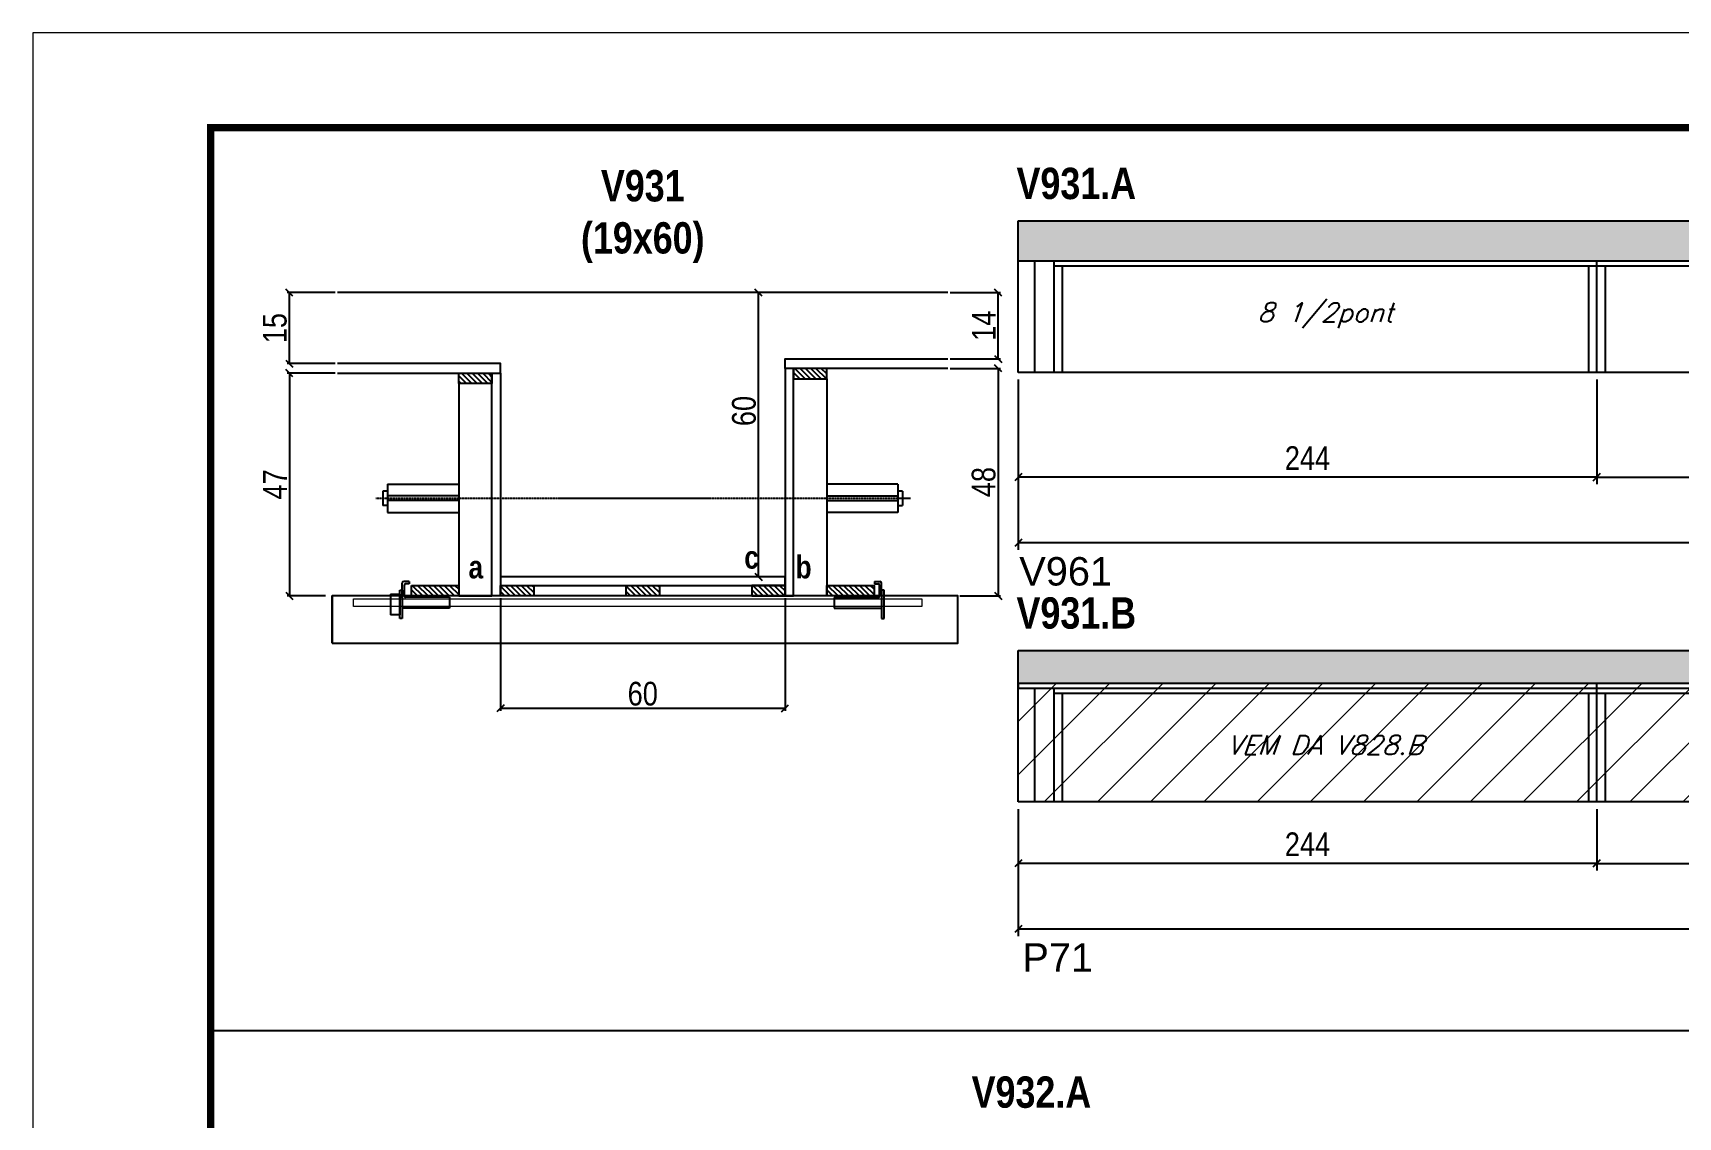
# Model space of a CAD drawing. Extents: x 3309 to 9563, y -2522 to 14608.
# Drawn here: x 3309 to 4003, y 8407 to 8865 of the extents above; entities that cross this region are included whole.
import ezdxf

# ---------------------------------------------------------------- set-up
doc = ezdxf.new("R2010")
doc.units = 0
doc.linetypes.add('DASHED', pattern=[0.75, 0.5, -0.25])
doc.linetypes.add('HIDDEN', pattern=[0.375, 0.25, -0.125])
for name, color, linetype in [('5', 5, 'Continuous'), ('barrote', 251, 'Continuous'), ('COTA', 241, 'Continuous'), ('detalhes', 4, 'Continuous'), ('NOMENCLATURA', 7, 'Continuous'), ('Painéis', 200, 'Continuous'), ('presilha', 1, 'Continuous'), ('SARR_2.2x10', 60, 'Continuous'), ('SARR_2.2x7', 40, 'Continuous'), ('SARR_3.5x7', 81, 'Continuous'), ('TENSOR', 3, 'Continuous'), ('texto', 7, 'Continuous')]:
    doc.layers.add(name, color=color, linetype=linetype)
for name, color, linetype, lineweight in [('CONCRETO', 251, 'Continuous', 25), ('Folhas', 255, 'Continuous', 9), ('Hachura', 251, 'Continuous', 9), ('SARRAFO DE PRESSAO', 251, 'DASHED', 9), ('SCO-___-LAJ', 2, 'Continuous', 0)]:
    doc.layers.add(name, color=color, linetype=linetype, lineweight=lineweight)
doc.styles.add('COTA TECNICA', font='techl___.ttf', dxfattribs={"height": 10})
doc.styles.add('COTA TECNICA 2X', font='techl___.ttf', dxfattribs={"height": 10})
doc.styles.add('Romans', font='romans.shx')
doc.styles.get("Standard").update_dxf_attribs({"font": 'arial.ttf'})
doc.styles.add('TECNICA', font='techb___.ttf', dxfattribs={"height": 10})
doc.dimstyles.new('PAINEL', dxfattribs={"dimtxt": 10, "dimasz": 3, "dimexe": 3, "dimexo": 3, "dimgap": 3, "dimtad": 1, "dimdec": 1, "dimzin": 12, "dimdsep": 46, "dimtxsty": 'COTA TECNICA', "dimblk1": 'OBLIQUE', "dimblk2": 'OBLIQUE', "dimsah": 1, "dimcen": 0.9, "dimclrd": 4, "dimclre": 4, "dimclrt": 240, "dimadec": 1, "dimazin": 3, "dimtfac": 1, "dimtdec": 1, "dimtmove": 0, "dimatfit": 3, "dimfxl": 1, "dimtolj": 1, "dimtzin": 12, "dimarcsym": 0})
doc.dimstyles.new('SECAO', dxfattribs={"dimscale": 0.333333, "dimtxt": 5, "dimasz": 9, "dimexe": 3, "dimexo": 3, "dimgap": 3, "dimtad": 1, "dimdec": 1, "dimlfac": 0.5, "dimzin": 12, "dimdsep": 46, "dimtxsty": 'COTA TECNICA 2X', "dimblk1": 'OBLIQUE', "dimblk2": 'OBLIQUE', "dimsah": 1, "dimcen": 0.9, "dimclrd": 4, "dimclre": 4, "dimclrt": 240, "dimadec": 1, "dimazin": 3, "dimtfac": 1, "dimtdec": 1, "dimtmove": 0, "dimatfit": 3, "dimfxl": 1, "dimtolj": 1, "dimtzin": 12, "dimarcsym": 0})

# ---------------------------------------------------------------- blocks, each defined once
blk = doc.blocks.new('9999999999')
at = {"layer": 'Folhas'}
blk.add_lwpolyline([(98138.98, 34190.21), (99623.98, 34190.21), (99623.98, 35240.21), (98138.98, 35240.21)], close=True, dxfattribs=at)
at = {"layer": 'Folhas', "color": 30, "const_width": 3}
blk.add_lwpolyline([(98213.98, 34230.21), (99583.98, 34230.21), (99583.98, 35200.21), (98213.98, 35200.21)], close=True, dxfattribs=at)
blk = doc.blocks.new('PRESILHA METÁLICA 1')
at = {"layer": 'presilha'}
for p, q in [((12, 21), (8.6, 21)), ((12, 21), (12, 19.5)), ((0, 13), (6, 13)), ((0, 13), (0, 0)), ((6, 15.5), (7.5, 15.5)), ((6, -2.5), (6, 15.5)), ((6, 13), (6, 0)), ((7.5, 10.6), (7.5, 19.9)), ((7.5, 15.5), (7.5, -2.5)), ((9, 11.6), (9, 18.9)), ((12, 19.5), (9.6, 19.5)), ((37.5, 11), (9.6, 11)), ((37.5, 11), (37.5, 4.1)), ((6, 0), (0, 0)), ((37.5, 4.1), (7.5, 4.1)), ((7.5, -2.5), (6, -2.5))]:
    blk.add_line(p, q, dxfattribs=at)
for centre, radius, start, end in [((8.6, 19.9), 1.14, 90, 180), ((9.6, 18.9), 0.57, 90, 180), ((9.6, 11.6), 0.57, 180, 270)]:
    blk.add_arc(centre, radius, start, end, dxfattribs=at)
blk = doc.blocks.new('PRESILHA METÁLICA 2')
at = {"layer": 'presilha'}
for p, q in [((-5.2, 23.5), (-5.2, 22)), ((-5.2, 23.5), (-1.9, 23.5)), ((-5.2, 22), (-2.8, 22)), ((-2.2, 14.1), (-2.2, 21.4)), ((-0.8, 14.6), (-0.8, 22.4)), ((-30.8, 13.5), (-30.8, 6.6)), ((-30.8, 13.5), (-2.8, 13.5)), ((0.8, 18), (-0.8, 18)), ((-0.8, 18), (-0.8, 0)), ((0.8, 0), (0.8, 18)), ((-30.8, 6.6), (-0.8, 6.6)), ((-0.8, 0), (0.8, 0))]:
    blk.add_line(p, q, dxfattribs=at)
for centre, radius, start, end in [((-2.8, 21.4), 0.57, 0, 90), ((-1.9, 22.4), 1.14, 0, 90), ((-2.8, 14.1), 0.57, 270, 0)]:
    blk.add_arc(centre, radius, start, end, dxfattribs=at)
blk = doc.blocks.new('_Oblique')
at = {"color": 0, "linetype": 'ByBlock', "lineweight": -2}
blk.add_line((-0.5, -0.5), (0.5, 0.5), dxfattribs=at)
blk = doc.blocks.new('*D1917')
at = {"layer": 'COTA', "color": 4, "lineweight": -2, "transparency": 16777216}
for p, q in [((3436.9, 8721.38), (3416.55, 8721.38)), ((3417.55, 8721.38), (3417.55, 8627.38)), ((3432.78, 8627.38), (3416.55, 8627.38))]:
    blk.add_line(p, q, dxfattribs=at)
at = {"layer": 'Defpoints', "color": 0, "transparency": 16777216}
for p in [(3437.9, 8721.38), (3417.55, 8627.38), (3433.78, 8627.38)]:
    blk.add_point(p, dxfattribs=at)
at = {"layer": 'COTA', "color": 4, "lineweight": -2, "transparency": 16777216, "xscale": 3, "yscale": 3, "zscale": 3}
for p, rotation in [((3417.55, 8721.38), 90), ((3417.55, 8627.38), 270)]:
    blk.add_blockref('_Oblique', p, dxfattribs=dict(at, rotation=rotation))
at = {"layer": 'COTA', "color": 240, "transparency": 16777216, "insert": (3411.48, 8674.38), "char_height": 10, "attachment_point": 5, "rotation": 90, "style": 'COTA TECNICA 2X'}
blk.add_mtext('\\A1;47', dxfattribs=at)
blk = doc.blocks.new('*D1918')
at = {"layer": 'COTA', "color": 4, "lineweight": -2, "transparency": 16777216}
for p, q in [((3696.29, 8723.38), (3717.51, 8723.38)), ((3716.51, 8723.38), (3716.51, 8627.38)), ((3700.41, 8627.38), (3717.51, 8627.38))]:
    blk.add_line(p, q, dxfattribs=at)
at = {"layer": 'Defpoints', "color": 0, "transparency": 16777216}
for p in [(3695.29, 8723.38), (3699.41, 8627.38), (3716.51, 8627.38)]:
    blk.add_point(p, dxfattribs=at)
at = {"layer": 'COTA', "color": 4, "lineweight": -2, "transparency": 16777216, "xscale": 3, "yscale": 3, "zscale": 3}
for p, rotation in [((3716.51, 8723.38), 90), ((3716.51, 8627.38), 270)]:
    blk.add_blockref('_Oblique', p, dxfattribs=dict(at, rotation=rotation))
at = {"layer": 'COTA', "color": 240, "transparency": 16777216, "insert": (3710.42, 8675.38), "char_height": 10, "attachment_point": 5, "rotation": 90, "style": 'COTA TECNICA 2X'}
blk.add_mtext('\\A1;48', dxfattribs=at)
blk = doc.blocks.new('*D1919')
at = {"layer": 'COTA', "color": 4, "lineweight": -2, "transparency": 16777216}
for p, q in [((3625.6, 8755.38), (3614.42, 8755.38)), ((3615.42, 8635.38), (3615.42, 8755.38)), ((3625.6, 8635.38), (3614.42, 8635.38))]:
    blk.add_line(p, q, dxfattribs=at)
at = {"layer": 'Defpoints', "color": 0, "transparency": 16777216}
for p in [(3615.42, 8755.38), (3626.6, 8755.38), (3626.6, 8635.38)]:
    blk.add_point(p, dxfattribs=at)
at = {"layer": 'COTA', "color": 4, "lineweight": -2, "transparency": 16777216, "xscale": 3, "yscale": 3, "zscale": 3}
for p, rotation in [((3615.42, 8755.38), 90), ((3615.42, 8635.38), 270)]:
    blk.add_blockref('_Oblique', p, dxfattribs=dict(at, rotation=rotation))
at = {"layer": 'COTA', "color": 240, "transparency": 16777216, "insert": (3609.32, 8705.38), "char_height": 10, "attachment_point": 5, "rotation": 90, "style": 'COTA TECNICA 2X'}
blk.add_mtext('\\A1;60', dxfattribs=at)
blk = doc.blocks.new('*D1920')
at = {"layer": 'COTA', "color": 4, "lineweight": -2, "transparency": 16777216}
for p, q in [((3696.29, 8755.38), (3717.51, 8755.38)), ((3716.51, 8727.38), (3716.51, 8755.38)), ((3696.29, 8727.38), (3717.51, 8727.38))]:
    blk.add_line(p, q, dxfattribs=at)
at = {"layer": 'Defpoints', "color": 0, "transparency": 16777216}
for p in [(3695.29, 8755.38), (3716.51, 8755.38), (3695.29, 8727.38)]:
    blk.add_point(p, dxfattribs=at)
at = {"layer": 'COTA', "color": 4, "lineweight": -2, "transparency": 16777216, "xscale": 3, "yscale": 3, "zscale": 3}
for p, rotation in [((3716.51, 8755.38), 90), ((3716.51, 8727.38), 270)]:
    blk.add_blockref('_Oblique', p, dxfattribs=dict(at, rotation=rotation))
at = {"layer": 'COTA', "color": 240, "transparency": 16777216, "insert": (3710.44, 8741.38), "char_height": 10, "attachment_point": 5, "rotation": 90, "style": 'COTA TECNICA 2X'}
blk.add_mtext('\\A1;14', dxfattribs=at)
blk = doc.blocks.new('*D1927')
at = {"layer": 'COTA', "color": 4, "lineweight": -2, "transparency": 16777216}
for p, q in [((3436.9, 8755.38), (3416.55, 8755.38)), ((3417.55, 8725.38), (3417.55, 8755.38)), ((3436.9, 8725.38), (3416.55, 8725.38))]:
    blk.add_line(p, q, dxfattribs=at)
at = {"layer": 'Defpoints', "color": 0, "transparency": 16777216}
for p in [(3417.55, 8755.38), (3437.9, 8755.38), (3437.9, 8725.38)]:
    blk.add_point(p, dxfattribs=at)
at = {"layer": 'COTA', "color": 4, "lineweight": -2, "transparency": 16777216, "xscale": 3, "yscale": 3, "zscale": 3}
for p, rotation in [((3417.55, 8755.38), 90), ((3417.55, 8725.38), 270)]:
    blk.add_blockref('_Oblique', p, dxfattribs=dict(at, rotation=rotation))
at = {"layer": 'COTA', "color": 240, "transparency": 16777216, "insert": (3411.44, 8740.38), "char_height": 10, "attachment_point": 5, "rotation": 90, "style": 'COTA TECNICA 2X'}
blk.add_mtext('\\A1;15', dxfattribs=at)
blk = doc.blocks.new('*D1926')
at = {"layer": 'COTA', "color": 4, "lineweight": -2, "transparency": 16777216}
for p, q in [((3506.6, 8626.38), (3506.6, 8578.9)), ((3626.6, 8626.38), (3626.6, 8578.9)), ((3506.6, 8579.9), (3626.6, 8579.9))]:
    blk.add_line(p, q, dxfattribs=at)
at = {"layer": 'Defpoints', "color": 0, "transparency": 16777216}
for p in [(3506.6, 8627.38), (3626.6, 8627.38), (3626.6, 8579.9)]:
    blk.add_point(p, dxfattribs=at)
at = {"layer": 'COTA', "color": 4, "lineweight": -2, "transparency": 16777216, "xscale": 3, "yscale": 3, "zscale": 3, "rotation": 180}
blk.add_blockref('_Oblique', (3506.6, 8579.9), dxfattribs=at)
at = {"layer": 'COTA', "color": 4, "lineweight": -2, "transparency": 16777216, "xscale": 3, "yscale": 3, "zscale": 3}
blk.add_blockref('_Oblique', (3626.6, 8579.9), dxfattribs=at)
at = {"layer": 'COTA', "color": 240, "transparency": 16777216, "insert": (3566.6, 8586.01), "char_height": 10, "attachment_point": 5, "style": 'COTA TECNICA 2X'}
blk.add_mtext('\\A1;60', dxfattribs=at)
blk = doc.blocks.new('*D1914')
at = {"layer": 'COTA', "color": 4, "linetype": 'ByBlock', "lineweight": -2, "transparency": 16777216}
for p, q in [((3724.97, 8718.68), (3724.97, 8674.45)), ((3968.97, 8718.68), (3968.97, 8674.45)), ((3968.97, 8677.45), (3724.97, 8677.45))]:
    blk.add_line(p, q, dxfattribs=at)
at = {"layer": 'Defpoints', "color": 0, "linetype": 'ByBlock', "transparency": 16777216}
for p in [(3724.97, 8721.68), (3968.97, 8721.68), (3724.97, 8677.45)]:
    blk.add_point(p, dxfattribs=at)
at = {"layer": 'COTA', "color": 4, "linetype": 'ByBlock', "lineweight": -2, "transparency": 16777216, "xscale": 3, "yscale": 3, "zscale": 3, "rotation": 180}
blk.add_blockref('_Oblique', (3724.97, 8677.45), dxfattribs=at)
at = {"layer": 'COTA', "color": 4, "linetype": 'ByBlock', "lineweight": -2, "transparency": 16777216, "xscale": 3, "yscale": 3, "zscale": 3}
blk.add_blockref('_Oblique', (3968.97, 8677.45), dxfattribs=at)
at = {"layer": 'COTA', "color": 240, "linetype": 'ByBlock', "transparency": 16777216, "insert": (3846.97, 8685.52), "char_height": 10, "attachment_point": 5, "style": 'COTA TECNICA'}
blk.add_mtext('\\A1;244', dxfattribs=at)
blk = doc.blocks.new('*D1922')
at = {"layer": 'COTA', "color": 4, "linetype": 'ByBlock', "lineweight": -2, "transparency": 16777216}
for p, q in [((3724.97, 8718.68), (3724.97, 8646.74)), ((4709.47, 8718.68), (4709.47, 8646.74)), ((4709.47, 8649.74), (3724.97, 8649.74))]:
    blk.add_line(p, q, dxfattribs=at)
at = {"layer": 'Defpoints', "color": 0, "linetype": 'ByBlock', "transparency": 16777216}
for p in [(3724.97, 8721.68), (4709.47, 8721.68), (3724.97, 8649.74)]:
    blk.add_point(p, dxfattribs=at)
at = {"layer": 'COTA', "color": 4, "linetype": 'ByBlock', "lineweight": -2, "transparency": 16777216, "xscale": 3, "yscale": 3, "zscale": 3, "rotation": 180}
blk.add_blockref('_Oblique', (3724.97, 8649.74), dxfattribs=at)
at = {"layer": 'COTA', "color": 4, "linetype": 'ByBlock', "lineweight": -2, "transparency": 16777216, "xscale": 3, "yscale": 3, "zscale": 3}
blk.add_blockref('_Oblique', (4709.47, 8649.74), dxfattribs=at)
at = {"layer": 'COTA', "color": 240, "linetype": 'ByBlock', "transparency": 16777216, "insert": (4217.22, 8657.88), "char_height": 10, "attachment_point": 5, "style": 'COTA TECNICA'}
blk.add_mtext('\\A1;984.5', dxfattribs=at)
blk = doc.blocks.new('*D1915')
at = {"layer": 'COTA', "color": 4, "lineweight": -2, "transparency": 16777216}
for p, q in [((3968.97, 8718.68), (3968.97, 8674.45)), ((4212.97, 8718.68), (4212.97, 8674.45)), ((3968.97, 8677.45), (4212.97, 8677.45))]:
    blk.add_line(p, q, dxfattribs=at)
at = {"layer": 'Defpoints', "color": 0, "transparency": 16777216}
for p in [(3968.97, 8721.68, 0), (4212.97, 8721.68, 0), (4212.97, 8677.45)]:
    blk.add_point(p, dxfattribs=at)
at = {"layer": 'COTA', "color": 4, "lineweight": -2, "transparency": 16777216, "xscale": 3, "yscale": 3, "zscale": 3, "rotation": 180}
blk.add_blockref('_Oblique', (3968.97, 8677.45), dxfattribs=at)
at = {"layer": 'COTA', "color": 4, "lineweight": -2, "transparency": 16777216, "xscale": 3, "yscale": 3, "zscale": 3}
blk.add_blockref('_Oblique', (4212.97, 8677.45), dxfattribs=at)
at = {"layer": 'COTA', "color": 240, "transparency": 16777216, "insert": (4090.97, 8685.52), "char_height": 10, "attachment_point": 5, "style": 'COTA TECNICA'}
blk.add_mtext('\\A1;244', dxfattribs=at)
blk = doc.blocks.new('*D1928')
at = {"layer": 'COTA', "color": 4, "linetype": 'ByBlock', "lineweight": -2, "transparency": 16777216}
for p, q in [((3724.97, 8537.36), (3724.97, 8511.44)), ((3968.97, 8537.36), (3968.97, 8511.44)), ((3968.97, 8514.44), (3724.97, 8514.44))]:
    blk.add_line(p, q, dxfattribs=at)
at = {"layer": 'Defpoints', "color": 0, "linetype": 'ByBlock', "transparency": 16777216}
for p in [(3724.97, 8540.36), (3968.97, 8540.36), (3724.97, 8514.44)]:
    blk.add_point(p, dxfattribs=at)
at = {"layer": 'COTA', "color": 4, "linetype": 'ByBlock', "lineweight": -2, "transparency": 16777216, "xscale": 3, "yscale": 3, "zscale": 3, "rotation": 180}
blk.add_blockref('_Oblique', (3724.97, 8514.44), dxfattribs=at)
at = {"layer": 'COTA', "color": 4, "linetype": 'ByBlock', "lineweight": -2, "transparency": 16777216, "xscale": 3, "yscale": 3, "zscale": 3}
blk.add_blockref('_Oblique', (3968.97, 8514.44), dxfattribs=at)
at = {"layer": 'COTA', "color": 240, "linetype": 'ByBlock', "transparency": 16777216, "insert": (3846.97, 8522.51), "char_height": 10, "attachment_point": 5, "style": 'COTA TECNICA'}
blk.add_mtext('\\A1;244', dxfattribs=at)
blk = doc.blocks.new('*D1931')
at = {"layer": 'COTA', "color": 4, "linetype": 'ByBlock', "lineweight": -2, "transparency": 16777216}
for p, q in [((3724.97, 8537.36), (3724.97, 8483.73)), ((4680.47, 8537.36), (4680.47, 8483.73)), ((4680.47, 8486.73), (3724.97, 8486.73))]:
    blk.add_line(p, q, dxfattribs=at)
at = {"layer": 'Defpoints', "color": 0, "linetype": 'ByBlock', "transparency": 16777216}
for p in [(3724.97, 8540.36), (4680.47, 8540.36), (3724.97, 8486.73)]:
    blk.add_point(p, dxfattribs=at)
at = {"layer": 'COTA', "color": 4, "linetype": 'ByBlock', "lineweight": -2, "transparency": 16777216, "xscale": 3, "yscale": 3, "zscale": 3, "rotation": 180}
blk.add_blockref('_Oblique', (3724.97, 8486.73), dxfattribs=at)
at = {"layer": 'COTA', "color": 4, "linetype": 'ByBlock', "lineweight": -2, "transparency": 16777216, "xscale": 3, "yscale": 3, "zscale": 3}
blk.add_blockref('_Oblique', (4680.47, 8486.73), dxfattribs=at)
at = {"layer": 'COTA', "color": 240, "linetype": 'ByBlock', "transparency": 16777216, "insert": (4202.72, 8494.87), "char_height": 10, "attachment_point": 5, "style": 'COTA TECNICA'}
blk.add_mtext('\\A1;955.5', dxfattribs=at)
blk = doc.blocks.new('*D1929')
at = {"layer": 'COTA', "color": 4, "lineweight": -2, "transparency": 16777216}
for p, q in [((3968.97, 8537.36), (3968.97, 8511.44)), ((4212.97, 8537.36), (4212.97, 8511.44)), ((3968.97, 8514.44), (4212.97, 8514.44))]:
    blk.add_line(p, q, dxfattribs=at)
at = {"layer": 'Defpoints', "color": 0, "transparency": 16777216}
for p in [(3968.97, 8540.36, 0), (4212.97, 8540.36, 0), (4212.97, 8514.44)]:
    blk.add_point(p, dxfattribs=at)
at = {"layer": 'COTA', "color": 4, "lineweight": -2, "transparency": 16777216, "xscale": 3, "yscale": 3, "zscale": 3, "rotation": 180}
blk.add_blockref('_Oblique', (3968.97, 8514.44), dxfattribs=at)
at = {"layer": 'COTA', "color": 4, "lineweight": -2, "transparency": 16777216, "xscale": 3, "yscale": 3, "zscale": 3}
blk.add_blockref('_Oblique', (4212.97, 8514.44), dxfattribs=at)
at = {"layer": 'COTA', "color": 240, "transparency": 16777216, "insert": (4090.97, 8522.51), "char_height": 10, "attachment_point": 5, "style": 'COTA TECNICA'}
blk.add_mtext('\\A1;244', dxfattribs=at)

msp = doc.modelspace()

# ---------------------------------------------------------------- hatches: boundary and pattern name
at = {"layer": 'COTA'}
h = msp.add_hatch(dxfattribs=at)
h.set_pattern_fill('AR-CONC', color=256, scale=0.03)
h.set_pattern_definition([(50, (-3201.7755, -4490.3298), (5.4655401, -0.4781726), [0.5715, -6.2865]), (355, (-3201.7755, -4490.33), (-1.0573026, 5.7317054), [0.4572, -5.0292175]), (100.451445, (-3201.32, -4490.3696), (4.4082374, 5.2535326), [0.4857003, -5.3427073]), (46.1842, (-3201.7755, -4488.806), (8.1323712, -1.2612698), [0.85725, -9.42975]), (96.63556, (-3201.098, -4488.911), (7.122124, 7.4227837), [0.7285507, -8.0140682]), (351.18415, (-3201.7755, -4488.806), (7.122124, 7.4227837), [0.685799, -7.543792]), (21, (-3201.0135, -4489.1868), (4.5484317, -3.067956), [0.5715, -6.2865]), (326, (-3201.0135, -4489.187), (1.8540609, 5.525639), [0.4572, -5.0292]), (71.451445, (-3200.6345, -4489.4424), (6.4024926, 2.457683), [0.4857003, -5.3426981]), (37.5, (-3201.7755, -4490.3298), (0.0926581, 2.53665117), [0, -4.96824, 0, -5.1054, 0, -5.04825]), (7.5, (-3201.7755, -4490.3298), (2.00458988, 3.00541724), [0, -2.91084, 0, -4.85394, 0, -1.92405]), (327.5, (-3203.4748, -4490.3298), (4.06771786, -0.17186232), [0, -1.905, 0, -5.9436, 0, -7.8867]), (317.5, (-3204.2368, -4490.3298), (4.44387544, 0.7627947), [0, -2.4765, 0, -3.94716, 0, -5.6007])])
h.paths.add_polyline_path([(3724.97, 8785.68), (3724.97, 8768.68), (4709.47, 8768.68), (4709.47, 8785.68)])
h = msp.add_hatch(dxfattribs=at)
h.set_pattern_fill('AR-CONC', color=256, scale=0.03)
h.set_pattern_definition([(50, (-3201.7755, -4671.6496), (5.4655401, -0.4781726), [0.5715, -6.2865]), (355, (-3201.7755, -4671.6496), (-1.0573026, 5.7317054), [0.4572, -5.0292175]), (100.451445, (-3201.32, -4671.6895), (4.4082374, 5.2535326), [0.4857003, -5.3427073]), (46.1842, (-3201.7755, -4670.1256), (8.1323712, -1.2612698), [0.85725, -9.42975]), (96.63556, (-3201.098, -4670.231), (7.122124, 7.4227837), [0.7285507, -8.0140682]), (351.18415, (-3201.7755, -4670.126), (7.122124, 7.4227837), [0.685799, -7.543792]), (21, (-3201.0135, -4670.5066), (4.5484317, -3.067956), [0.5715, -6.2865]), (326, (-3201.0135, -4670.5066), (1.8540609, 5.525639), [0.4572, -5.0292]), (71.451445, (-3200.6345, -4670.7623), (6.4024926, 2.457683), [0.4857003, -5.3426981]), (37.5, (-3201.7755, -4671.6496), (0.0926581, 2.53665117), [0, -4.96824, 0, -5.1054, 0, -5.04825]), (7.5, (-3201.7755, -4671.6496), (2.00458988, 3.00541724), [0, -2.91084, 0, -4.85394, 0, -1.92405]), (327.5, (-3203.4748, -4671.6496), (4.06771786, -0.17186232), [0, -1.905, 0, -5.9436, 0, -7.8867]), (317.5, (-3204.2368, -4671.6496), (4.44387544, 0.7627947), [0, -2.4765, 0, -3.94716, 0, -5.6007])])
h.paths.add_polyline_path([(3724.97, 8604.36), (3724.97, 8590.36), (4680.47, 8590.36), (4680.47, 8604.36)])
at = {"layer": 'Hachura', "linetype": 'ByBlock'}
h = msp.add_hatch(dxfattribs=at)
h.set_pattern_fill('ANSI31', color=256, scale=5)
h.paths.add_polyline_path([(3724.97, 8590.36), (3724.97, 8540.36), (3968.97, 8540.36), (3968.97, 8590.36)])
h.paths.add_polyline_path([(4212.97, 8540.36), (4212.97, 8590.36), (3968.97, 8590.36), (3968.97, 8540.36)])
h.paths.add_polyline_path([(4456.97, 8540.36), (4456.97, 8590.36), (4212.97, 8590.36), (4212.97, 8540.36)])
h.paths.add_polyline_path([(4680.47, 8540.36), (4680.47, 8590.36), (4456.97, 8590.36), (4456.97, 8540.36)])
at = {"layer": 'SARR_2.2x10'}
h = msp.add_hatch(dxfattribs=at)
h.set_pattern_fill('ANSI31', color=256, scale=0.5, angle=90)
h.set_pattern_definition([(135, (36662.5346, -114884.7946), (-1.122532015, -1.122532015), [])])
h.paths.add_polyline_path([(3469, 8631.78), (3469, 8627.38), (3489, 8627.38), (3489, 8631.78)])
h = msp.add_hatch(dxfattribs=at)
h.set_pattern_fill('ANSI31', color=256, scale=0.5, angle=90)
h.set_pattern_definition([(135, (36837.7346, -114884.7946), (-1.122532015, -1.122532015), [])])
h.paths.add_polyline_path([(3644.2, 8631.78), (3644.2, 8627.38), (3664.2, 8627.38), (3664.2, 8631.78)])
at = {"layer": 'SARR_2.2x7'}
h = msp.add_hatch(dxfattribs=at)
h.set_pattern_fill('ANSI31', color=256, scale=0.5, angle=90)
h.set_pattern_definition([(135, (36738.5346, -114793.1946), (-1.122532015, -1.122532015), [])])
h.paths.add_polyline_path([(3630.2, 8723.38), (3630.2, 8718.98), (3644.2, 8718.98), (3644.2, 8723.38)])
h = msp.add_hatch(dxfattribs=at)
h.set_pattern_fill('ANSI31', color=256, scale=0.5, angle=90)
h.set_pattern_definition([(135, (36676.5346, -114795.1946), (-1.122532015, -1.122532015), [])])
h.paths.add_polyline_path([(3503, 8721.38), (3503, 8716.98), (3489, 8716.98), (3489, 8721.38)])
h = msp.add_hatch(dxfattribs=at)
h.set_pattern_fill('ANSI31', color=256, scale=0.5, angle=90)
h.set_pattern_definition([(135, (36742.1346, -114884.7946), (-1.122532015, -1.122532015), [])])
h.paths.add_polyline_path([(3520.6, 8627.38), (3520.6, 8631.78), (3506.6, 8631.78), (3506.6, 8627.38)])
h = msp.add_hatch(dxfattribs=at)
h.set_pattern_fill('ANSI31', color=256, scale=0.5, angle=90)
h.set_pattern_definition([(135, (36795.1346, -114884.7946), (-1.122532015, -1.122532015), [])])
h.paths.add_polyline_path([(3573.6, 8627.38), (3573.6, 8631.78), (3559.6, 8631.78), (3559.6, 8627.38)])
h = msp.add_hatch(dxfattribs=at)
h.set_pattern_fill('ANSI31', color=256, scale=0.5, angle=90)
h.set_pattern_definition([(135, (36824.1346, -114884.7946), (-1.122532015, -1.122532015), [])])
h.paths.add_polyline_path([(3612.6, 8631.78), (3612.6, 8627.38), (3626.6, 8627.38), (3626.6, 8631.78)])

# ---------------------------------------------------------------- linework, layer by layer
at = {"ltscale": 3}
for p, q in [((3459, 8674.55), (3459, 8662.55)), ((3459, 8674.55), (3489, 8674.55)), ((3674.2, 8674.55), (3644.2, 8674.55)), ((3674.2, 8674.55), (3674.2, 8662.55)), ((3457, 8671.55), (3457, 8665.55)), ((3459, 8671.55), (3457, 8671.55)), ((3489, 8669.55), (3459, 8669.55)), ((3489, 8667.55), (3459, 8667.55)), ((3644.2, 8669.55), (3674.2, 8669.55)), ((3644.2, 8667.55), (3674.2, 8667.55)), ((3676.2, 8671.55), (3674.2, 8671.55)), ((3676.2, 8671.55), (3676.2, 8665.55)), ((3459, 8665.55), (3457, 8665.55)), ((3459, 8662.55), (3489, 8662.55)), ((3674.2, 8662.55), (3644.2, 8662.55)), ((3674.2, 8665.55), (3676.2, 8665.55))]:
    msp.add_line(p, q, dxfattribs=at)
at = {"layer": 'barrote'}
msp.add_lwpolyline([(3435.54, 8607.38), (3699.46, 8607.38), (3699.46, 8627.38), (3435.54, 8627.38)], close=True, dxfattribs=at)
at = {"layer": 'CONCRETO', "linetype": 'Continuous'}
msp.add_line((3695.29, 8755.38), (3437.9, 8755.38), dxfattribs=at)
at = {"layer": 'COTA'}
for p, q in [((3724.97, 8768.68, 0), (3724.97, 8785.68, 0)), ((3724.97, 8785.68, 0), (4709.47, 8785.68, 0)), ((3724.97, 8590.36, 0), (3724.97, 8604.36, 0)), ((3724.97, 8604.36, 0), (4680.47, 8604.36, 0)), ((3384.37, 8443.97), (4754.37, 8443.97))]:
    msp.add_line(p, q, dxfattribs=at)
at = {"layer": 'COTA', "elevation": 0}
msp.add_lwpolyline([(3724.97, 8588.36), (4680.47, 8588.36), (4680.47, 8590.36), (3724.97, 8590.36)], close=True, dxfattribs=at)
at = {"layer": 'detalhes', "color": 250}
msp.add_line((3435.54, 8607.38), (3435.54, 8627.38), dxfattribs=at)
at = {"layer": 'Painéis', "linetype": 'ByBlock'}
for p, q in [((4709.47, 8768.68, 0), (3724.97, 8768.68, 0)), ((3724.97, 8721.68, 0), (3724.97, 8768.68, 0)), ((3968.97, 8721.68, 0), (3968.97, 8768.68, 0)), ((4709.47, 8721.68, 0), (3724.97, 8721.68, 0)), ((4680.47, 8590.36, 0), (3724.97, 8590.36, 0)), ((3724.97, 8540.36, 0), (3724.97, 8590.36, 0)), ((3968.97, 8540.36, 0), (3968.97, 8590.36, 0)), ((4680.47, 8540.36, 0), (3724.97, 8540.36, 0))]:
    msp.add_line(p, q, dxfattribs=at)
at = {"layer": 'Painéis', "linetype": 'Continuous', "elevation": 0}
for points in [[(3437.9, 8721.38), (3506.6, 8721.38), (3506.6, 8725.38), (3437.9, 8725.38)], [(3695.29, 8723.38), (3626.6, 8723.38), (3626.6, 8727.38), (3695.29, 8727.38)]]:
    msp.add_lwpolyline(points, dxfattribs=at)
at = {"layer": 'Painéis', "linetype": 'Continuous'}
for points in [[(3630.2, 8627.38), (3630.2, 8723.38), (3626.6, 8723.38), (3626.6, 8627.38)], [(3503, 8627.38), (3503, 8721.38), (3506.6, 8721.38), (3506.6, 8627.38)], [(3626.6, 8635.38), (3506.6, 8635.38), (3506.6, 8631.78), (3626.6, 8631.78)]]:
    msp.add_lwpolyline(points, close=True, dxfattribs=at)
at = {"layer": 'SARR_2.2x10'}
for points in [[(3469, 8631.78), (3489, 8631.78), (3489, 8627.38), (3469, 8627.38)], [(3644.2, 8631.78), (3664.2, 8631.78), (3664.2, 8627.38), (3644.2, 8627.38)]]:
    msp.add_lwpolyline(points, close=True, dxfattribs=at)
at = {"layer": 'SARR_2.2x7', "linetype": 'Continuous'}
for p, q in [((3731.97, 8721.68, 0), (3731.97, 8768.68, 0)), ((3968.97, 8766.48, 0), (3739.97, 8766.48, 0)), ((4212.97, 8766.48, 0), (3968.97, 8766.48, 0)), ((3731.97, 8540.36, 0), (3731.97, 8588.36, 0)), ((3968.97, 8586.16, 0), (3739.97, 8586.16, 0)), ((4212.97, 8586.16, 0), (3968.97, 8586.16, 0))]:
    msp.add_line(p, q, dxfattribs=at)
at = {"layer": 'SARR_2.2x7', "elevation": 0}
for points in [[(3644.2, 8723.38), (3630.2, 8723.38), (3630.2, 8718.98), (3644.2, 8718.98)], [(3489, 8721.38), (3503, 8721.38), (3503, 8716.98), (3489, 8716.98)]]:
    msp.add_lwpolyline(points, close=True, dxfattribs=at)
at = {"layer": 'SARR_2.2x7'}
for points in [[(3506.6, 8631.78), (3520.6, 8631.78), (3520.6, 8627.38), (3506.6, 8627.38)], [(3559.6, 8631.78), (3573.6, 8631.78), (3573.6, 8627.38), (3559.6, 8627.38)], [(3626.6, 8631.78), (3612.6, 8631.78), (3612.6, 8627.38), (3626.6, 8627.38)]]:
    msp.add_lwpolyline(points, close=True, dxfattribs=at)
at = {"layer": 'SARR_3.5x7'}
for p, q in [((3739.97, 8768.68, 0), (3739.97, 8721.68, 0)), ((3743.47, 8766.48, 0), (3743.47, 8721.68, 0)), ((3965.47, 8766.48, 0), (3965.47, 8721.68, 0)), ((3972.47, 8766.48, 0), (3972.47, 8721.68, 0)), ((3739.97, 8588.36, 0), (3739.97, 8540.36, 0)), ((3743.47, 8586.16, 0), (3743.47, 8540.36, 0)), ((3965.47, 8586.16, 0), (3965.47, 8540.36, 0)), ((3972.47, 8586.16, 0), (3972.47, 8540.36, 0))]:
    msp.add_line(p, q, dxfattribs=at)
for points in [[(3503, 8716.98), (3489, 8716.98), (3489, 8627.38), (3503, 8627.38)], [(3630.2, 8718.98), (3644.2, 8718.98), (3644.2, 8627.38), (3630.2, 8627.38)]]:
    msp.add_lwpolyline(points, close=True, dxfattribs=at)
at = {"layer": 'SCO-___-LAJ', "color": 1}
msp.add_lwpolyline([(3444.54, 8626.04), (3684.38, 8626.04), (3684.38, 8622.84), (3444.54, 8622.84)], close=True, dxfattribs=at)
at = {"layer": 'TENSOR', "linetype": 'HIDDEN', "ltscale": 0.5}
msp.add_line((3454, 8668.55), (3679.5, 8668.55), dxfattribs=at)

# ---------------------------------------------------------------- block references
at = {"layer": 'presilha', "xscale": 0.6666666666666666, "yscale": 0.6666666666666666, "zscale": 0.6666666666666666}
for name, p in [('PRESILHA METÁLICA 1', (3460.13, 8619.41)), ('PRESILHA METÁLICA 2', (3667.87, 8617.74))]:
    msp.add_blockref(name, p, dxfattribs=at)
at = {"layer": 'SARRAFO DE PRESSAO', "color": 6, "linetype": 'ByBlock'}
msp.add_blockref('9999999999', (-94829.61, -26375.22), dxfattribs=at)

# ---------------------------------------------------------------- texts
at = {"layer": '5', "linetype": 'Continuous'}
for s, rotation, p in [('V961', 0.00004, (3725.41, 8631.73, 0)), ('P71', 359.99996, (3726.72, 8468.72, 0))]:
    msp.add_text(s, height=12, rotation=rotation, dxfattribs=at).set_placement(p)
at = {"layer": 'detalhes', "style": 'TECNICA'}
for s, p in [('c', (3609.42, 8638.85)), ('a', (3493.12, 8634.74)), ('b', (3631.1, 8634.73))]:
    msp.add_text(s, height=9.6, dxfattribs=at).set_placement(p)
at = {"layer": 'NOMENCLATURA', "style": 'TECNICA'}
for s, p in [('V931.A', (3724.25, 8794.86, 0)), ('V931.B', (3724.25, 8613.54, 0)), ('V932.A', (3705.32, 8411.32, 0))]:
    msp.add_text(s, height=13.2, dxfattribs=at).set_placement(p)
at = {"layer": 'NOMENCLATURA', "insert": (3566.6, 8807.07), "char_height": 13.2, "attachment_point": 2, "style": 'TECNICA'}
msp.add_mtext_dynamic_manual_height_columns('V931\\P(19x60)', width=300.2766, gutter_width=1, heights=[0], dxfattribs=at)
at = {"layer": 'texto', "color": 2, "char_height": 8, "attachment_point": 5, "style": 'Romans'}
for s, insert in [('{\\Q19;\\C256;8 1/2pont}', (3854.47, 8745.68, 0)), ('{\\Q19;\\C256;VEM DA V828.B}', (3854.47, 8564.36, 0))]:
    msp.add_mtext(s, dxfattribs=dict(at, insert=insert))

# ---------------------------------------------------------------- dimensions: what is measured, and where the dimension line sits
at = {"layer": 'COTA'}
for base, p1, p2, picture, middle in [((3417.55, 8755.38), (3437.9, 8725.38), (3437.9, 8755.38), '*D1927', (3411.44, 8740.38)), ((3716.51, 8755.38), (3695.29, 8727.38), (3695.29, 8755.38), '*D1920', (3710.44, 8741.38)), ((3417.55, 8627.38, 0), (3437.9, 8721.38), (3433.78, 8627.38, 0), '*D1917', (3411.48, 8674.38, 0)), ((3716.51, 8627.38, 0), (3695.29, 8723.38), (3699.41, 8627.38, 0), '*D1918', (3710.42, 8675.38, 0))]:
    dim = msp.add_linear_dim(base=base, p1=p1, p2=p2, angle=90, dimstyle='SECAO', dxfattribs=at)
    dim.commit()
    dim.dimension.update_dxf_attribs({"geometry": picture, "text_midpoint": middle})
dim = msp.add_linear_dim(base=(3615.42, 8755.38), p1=(3626.6, 8635.38), p2=(3626.6, 8755.38), angle=90, dimstyle='SECAO', dxfattribs=at)
dim.commit()
dim.dimension.update_dxf_attribs({"geometry": '*D1919', "text_midpoint": (3615.42, 8705.38), "dimtype": 160})
at = {"layer": 'COTA', "linetype": 'ByBlock'}
for base, p1, p2, picture, middle in [((3724.97, 8677.45, 0), (3968.97, 8721.68, 0), (3724.97, 8721.68, 0), '*D1914', (3846.97, 8685.52, 0)), ((3724.97, 8514.44, 0), (3968.97, 8540.36, 0), (3724.97, 8540.36, 0), '*D1928', (3846.97, 8522.51, 0))]:
    dim = msp.add_linear_dim(base=base, p1=p1, p2=p2, angle=180, dimstyle='PAINEL', override={"dimtmove": 1}, dxfattribs=at)
    dim.commit()
    dim.dimension.update_dxf_attribs({"geometry": picture, "text_midpoint": middle})
for base, p1, p2, picture, middle in [((3724.97, 8649.74, 0), (4709.47, 8721.68, 0), (3724.97, 8721.68, 0), '*D1922', (4217.22, 8657.88, 0)), ((3724.97, 8486.73, 0), (4680.47, 8540.36, 0), (3724.97, 8540.36, 0), '*D1931', (4202.72, 8494.87, 0))]:
    dim = msp.add_linear_dim(base=base, p1=p1, p2=p2, angle=180, dimstyle='PAINEL', dxfattribs=at)
    dim.commit()
    dim.dimension.update_dxf_attribs({"geometry": picture, "text_midpoint": middle})
at = {"layer": 'COTA'}
for base, p1, p2, dimstyle, picture, middle in [((4212.97, 8677.45), (3968.97, 8721.68, 0), (4212.97, 8721.68, 0), 'PAINEL', '*D1915', (4090.97, 8685.52)), ((3626.6, 8579.9), (3506.6, 8627.38), (3626.6, 8627.38), 'SECAO', '*D1926', (3566.6, 8586.01)), ((4212.97, 8514.44), (3968.97, 8540.36, 0), (4212.97, 8540.36, 0), 'PAINEL', '*D1929', (4090.97, 8522.51))]:
    dim = msp.add_linear_dim(base=base, p1=p1, p2=p2, dimstyle=dimstyle, dxfattribs=at)
    dim.commit()
    dim.dimension.update_dxf_attribs({"geometry": picture, "text_midpoint": middle})

doc.saveas('drawing.dxf')
